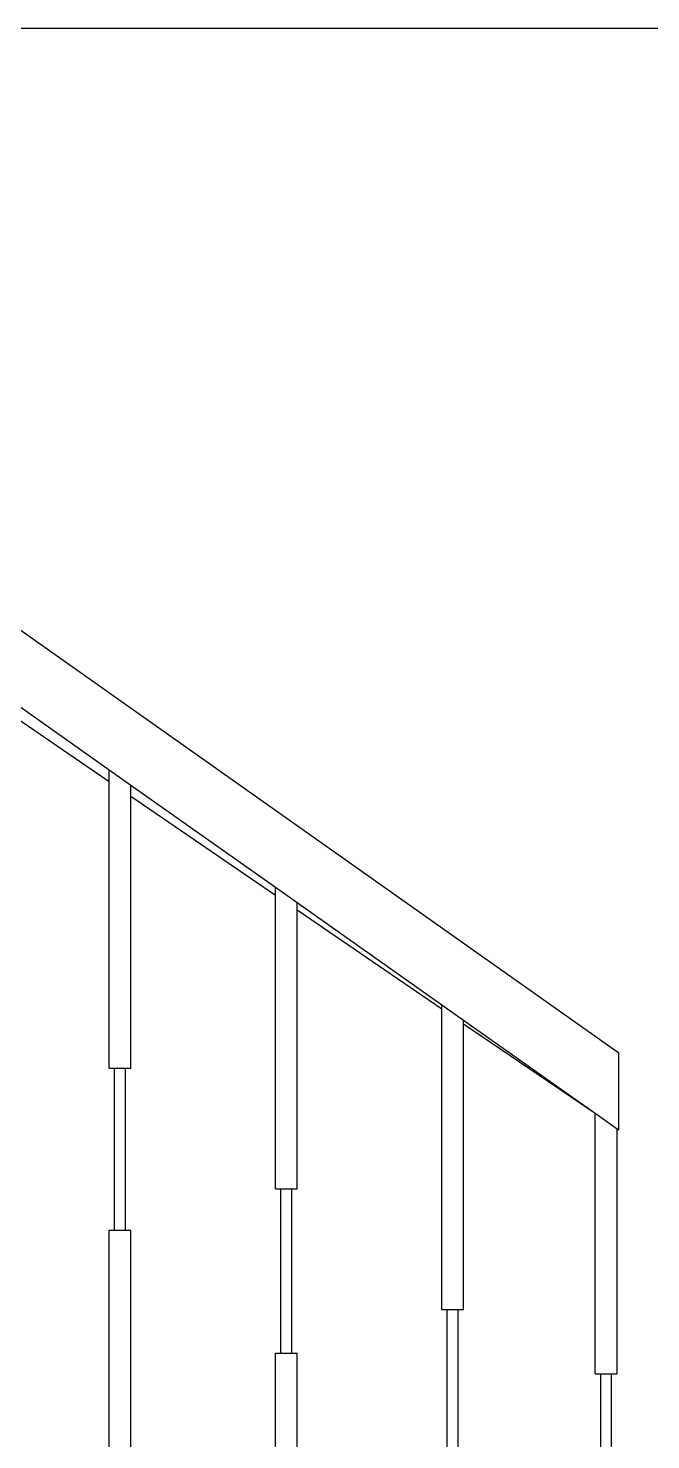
# Model space of a CAD drawing. Header units: millimetres. Extents: x 2232 to 85269, y -3593 to 5869.
# Drawn here: x 77080.1 to 77160.9, y 2472.5 to 2655.7 of the extents above; entities that cross this region are included whole.
import ezdxf

# ---------------------------------------------------------------- set-up
doc = ezdxf.new("R2010")
doc.units = ezdxf.units.MM
doc.layers.add('Standart', color=7, linetype='Continuous')

# ---------------------------------------------------------------- blocks, each defined once
blk = doc.blocks.new('IDE567Entity8343')
at = {"layer": 'Standart', "linetype": 'Continuous', "lineweight": -3}
h = blk.add_hatch(dxfattribs=at)
h.set_pattern_fill('ANSI33', color=171, scale=40, style=0)
h.set_pattern_definition([(45, (0, 0), (-7.07107, 7.07107), []), (45, (7.071, 0), (-7.07107, 7.07107), [5, -2.5])])
h.paths.add_polyline_path([(936, 566.67), (963, 566.67), (963, 550), (990, 550), (990, 533.33), (1017, 533.33), (1017, 516.67), (1044, 516.67), (1044, 500), (1071, 500), (1071, 483.33), (1098, 483.33), (1098, 466.67), (1125, 466.67), (1125, 435), (909, 568.33), (909, 583.33), (936, 583.33)])
blk = doc.blocks.new('IDE567Entity8744')
at = {"layer": 'Standart', "color": 134, "linetype": 'Continuous', "lineweight": -3}
blk.add_lwpolyline([(1122.65, 504.46), (1122.65, 523.35)], dxfattribs=at)
blk = doc.blocks.new('IDE567Entity8745')
at = {"layer": 'Standart', "color": 134, "linetype": 'Continuous', "lineweight": -3}
blk.add_lwpolyline([(1121.94, 523.35), (1121.94, 557.16)], dxfattribs=at)
blk = doc.blocks.new('IDE567Entity8748')
at = {"layer": 'Standart', "color": 134, "linetype": 'Continuous', "lineweight": -3}
blk.add_lwpolyline([(1124.06, 504.46), (1124.06, 523.35)], dxfattribs=at)
blk = doc.blocks.new('IDE567Entity8749')
at = {"layer": 'Standart', "color": 134, "linetype": 'Continuous', "lineweight": -3}
blk.add_lwpolyline([(1121.94, 523.35), (1122.65, 523.35)], dxfattribs=at)
blk = doc.blocks.new('IDE567Entity8750')
at = {"layer": 'Standart', "color": 134, "linetype": 'Continuous', "lineweight": -3}
blk.add_lwpolyline([(1124.77, 523.35), (1124.77, 555.16)], dxfattribs=at)
blk = doc.blocks.new('IDE567Entity8752')
at = {"layer": 'Standart', "color": 134, "linetype": 'Continuous', "lineweight": -3}
blk.add_lwpolyline([(1102.69, 510), (1102.69, 531.67)], dxfattribs=at)
blk = doc.blocks.new('IDE567Entity8753')
at = {"layer": 'Standart', "color": 134, "linetype": 'Continuous', "lineweight": -3}
blk.add_lwpolyline([(1101.99, 531.67), (1101.99, 570.72)], dxfattribs=at)
blk = doc.blocks.new('IDE567Entity8756')
at = {"layer": 'Standart', "color": 134, "linetype": 'Continuous', "lineweight": -3}
blk.add_lwpolyline([(1104.11, 510), (1104.11, 531.67)], dxfattribs=at)
blk = doc.blocks.new('IDE567Entity8757')
at = {"layer": 'Standart', "color": 134, "linetype": 'Continuous', "lineweight": -3}
blk.add_lwpolyline([(1101.99, 531.67), (1102.69, 531.67)], dxfattribs=at)
blk = doc.blocks.new('IDE567Entity8758')
at = {"layer": 'Standart', "color": 134, "linetype": 'Continuous', "lineweight": -3}
blk.add_lwpolyline([(1104.81, 531.67), (1104.81, 568.79)], dxfattribs=at)
blk = doc.blocks.new('IDE567Entity8759')
at = {"layer": 'Standart', "color": 134, "linetype": 'Continuous', "lineweight": -3}
blk.add_lwpolyline([(1080.39, 483.33), (1080.39, 526)], dxfattribs=at)
blk = doc.blocks.new('IDE567Entity8760')
at = {"layer": 'Standart', "color": 134, "linetype": 'Continuous', "lineweight": -3}
blk.add_lwpolyline([(1081.09, 526), (1081.09, 547.33)], dxfattribs=at)
blk = doc.blocks.new('IDE567Entity8761')
at = {"layer": 'Standart', "color": 134, "linetype": 'Continuous', "lineweight": -3}
blk.add_lwpolyline([(1080.39, 547.33), (1080.39, 585.48)], dxfattribs=at)
blk = doc.blocks.new('IDE567Entity8762')
at = {"layer": 'Standart', "color": 134, "linetype": 'Continuous', "lineweight": -3}
blk.add_lwpolyline([(1080.39, 526), (1081.09, 526)], dxfattribs=at)
blk = doc.blocks.new('IDE567Entity8763')
at = {"layer": 'Standart', "color": 134, "linetype": 'Continuous', "lineweight": -3}
blk.add_lwpolyline([(1083.21, 483.33), (1083.21, 526)], dxfattribs=at)
blk = doc.blocks.new('IDE567Entity8764')
at = {"layer": 'Standart', "color": 134, "linetype": 'Continuous', "lineweight": -3}
blk.add_lwpolyline([(1082.51, 526), (1082.51, 547.33)], dxfattribs=at)
blk = doc.blocks.new('IDE567Entity8765')
at = {"layer": 'Standart', "color": 134, "linetype": 'Continuous', "lineweight": -3}
blk.add_lwpolyline([(1080.39, 547.33), (1081.09, 547.33)], dxfattribs=at)
blk = doc.blocks.new('IDE567Entity8766')
at = {"layer": 'Standart', "color": 134, "linetype": 'Continuous', "lineweight": -3}
blk.add_lwpolyline([(1083.21, 547.33), (1083.21, 583.55)], dxfattribs=at)
blk = doc.blocks.new('IDE567Entity8767')
at = {"layer": 'Standart', "color": 134, "linetype": 'Continuous', "lineweight": -3}
blk.add_lwpolyline([(1058.79, 500), (1058.79, 542)], dxfattribs=at)
blk = doc.blocks.new('IDE567Entity8768')
at = {"layer": 'Standart', "color": 134, "linetype": 'Continuous', "lineweight": -3}
blk.add_lwpolyline([(1059.49, 542), (1059.49, 563)], dxfattribs=at)
blk = doc.blocks.new('IDE567Entity8769')
at = {"layer": 'Standart', "color": 134, "linetype": 'Continuous', "lineweight": -3}
blk.add_lwpolyline([(1058.79, 563), (1058.79, 600.24)], dxfattribs=at)
blk = doc.blocks.new('IDE567Entity8770')
at = {"layer": 'Standart', "color": 134, "linetype": 'Continuous', "lineweight": -3}
blk.add_lwpolyline([(1058.79, 542), (1059.49, 542)], dxfattribs=at)
blk = doc.blocks.new('IDE567Entity8771')
at = {"layer": 'Standart', "color": 134, "linetype": 'Continuous', "lineweight": -3}
blk.add_lwpolyline([(1061.61, 500), (1061.61, 542)], dxfattribs=at)
blk = doc.blocks.new('IDE567Entity8772')
at = {"layer": 'Standart', "color": 134, "linetype": 'Continuous', "lineweight": -3}
blk.add_lwpolyline([(1060.91, 542), (1060.91, 563)], dxfattribs=at)
blk = doc.blocks.new('IDE567Entity8773')
at = {"layer": 'Standart', "color": 134, "linetype": 'Continuous', "lineweight": -3}
blk.add_lwpolyline([(1058.79, 563), (1059.49, 563)], dxfattribs=at)
blk = doc.blocks.new('IDE567Entity8774')
at = {"layer": 'Standart', "color": 134, "linetype": 'Continuous', "lineweight": -3}
blk.add_lwpolyline([(1061.61, 563), (1061.61, 598.31)], dxfattribs=at)
blk = doc.blocks.new('IDE567Entity8842')
at = {"layer": 'Standart', "color": 134, "linetype": 'Continuous', "lineweight": -3}
blk.add_lwpolyline([(1040.01, 613.07), (1058.79, 600.24)], dxfattribs=at)
blk = doc.blocks.new('IDE567Entity8843')
at = {"layer": 'Standart', "color": 134, "linetype": 'Continuous', "lineweight": -3}
blk.add_lwpolyline([(1061.61, 598.31), (1080.39, 585.48)], dxfattribs=at)
blk = doc.blocks.new('IDE567Entity8844')
at = {"layer": 'Standart', "color": 134, "linetype": 'Continuous', "lineweight": -3}
blk.add_lwpolyline([(1083.21, 583.55), (1101.99, 570.72)], dxfattribs=at)
blk = doc.blocks.new('IDE567Entity8845')
at = {"layer": 'Standart', "color": 134, "linetype": 'Continuous', "lineweight": -3}
blk.add_lwpolyline([(1104.81, 568.79), (1121.94, 557.16)], dxfattribs=at)
blk = doc.blocks.new('IDE567Entity8847')
at = {"layer": 'Standart', "color": 134, "linetype": 'Continuous', "lineweight": -3}
blk.add_lwpolyline([(1125, 555), (1125, 565)], dxfattribs=at)
blk = doc.blocks.new('IDE567Entity10278')
at = {"layer": 'Standart', "color": 159, "linetype": 'Continuous', "lineweight": -3}
blk.add_lwpolyline([(1015, 698), (1313, 698)], dxfattribs=at)
blk = doc.blocks.new('IDE567Entity10281')
at = {"layer": 'Standart', "color": 134, "linetype": 'Continuous', "lineweight": -3}
blk.add_lwpolyline([(1122.65, 523.35), (1124.06, 523.35)], dxfattribs=at)
blk = doc.blocks.new('IDE567Entity10282')
at = {"layer": 'Standart', "color": 134, "linetype": 'Continuous', "lineweight": -3}
blk.add_lwpolyline([(1124.06, 523.35), (1124.77, 523.35)], dxfattribs=at)
blk = doc.blocks.new('IDE567Entity10283')
at = {"layer": 'Standart', "color": 134, "linetype": 'Continuous', "lineweight": -3}
blk.add_lwpolyline([(1101.99, 570.72), (1101.99, 571.25)], dxfattribs=at)
blk = doc.blocks.new('IDE567Entity10286')
at = {"layer": 'Standart', "color": 134, "linetype": 'Continuous', "lineweight": -3}
blk.add_lwpolyline([(1102.69, 531.67), (1104.11, 531.67)], dxfattribs=at)
blk = doc.blocks.new('IDE567Entity10287')
at = {"layer": 'Standart', "color": 134, "linetype": 'Continuous', "lineweight": -3}
blk.add_lwpolyline([(1104.11, 531.67), (1104.81, 531.67)], dxfattribs=at)
blk = doc.blocks.new('IDE567Entity10288')
at = {"layer": 'Standart', "color": 134, "linetype": 'Continuous', "lineweight": -3}
blk.add_lwpolyline([(1104.81, 568.79), (1104.81, 569.25)], dxfattribs=at)
blk = doc.blocks.new('IDE567Entity10289')
at = {"layer": 'Standart', "color": 134, "linetype": 'Continuous', "lineweight": -3}
blk.add_lwpolyline([(1080.39, 585.48), (1080.39, 586.5)], dxfattribs=at)
blk = doc.blocks.new('IDE567Entity10290')
at = {"layer": 'Standart', "color": 134, "linetype": 'Continuous', "lineweight": -3}
blk.add_lwpolyline([(1081.09, 526), (1082.51, 526)], dxfattribs=at)
blk = doc.blocks.new('IDE567Entity10291')
at = {"layer": 'Standart', "color": 134, "linetype": 'Continuous', "lineweight": -3}
blk.add_lwpolyline([(1082.51, 526), (1083.21, 526)], dxfattribs=at)
blk = doc.blocks.new('IDE567Entity10292')
at = {"layer": 'Standart', "color": 134, "linetype": 'Continuous', "lineweight": -3}
blk.add_lwpolyline([(1081.09, 547.33), (1082.51, 547.33)], dxfattribs=at)
blk = doc.blocks.new('IDE567Entity10293')
at = {"layer": 'Standart', "color": 134, "linetype": 'Continuous', "lineweight": -3}
blk.add_lwpolyline([(1082.51, 547.33), (1083.21, 547.33)], dxfattribs=at)
blk = doc.blocks.new('IDE567Entity10294')
at = {"layer": 'Standart', "color": 134, "linetype": 'Continuous', "lineweight": -3}
blk.add_lwpolyline([(1083.21, 583.55), (1083.21, 584.5)], dxfattribs=at)
blk = doc.blocks.new('IDE567Entity10295')
at = {"layer": 'Standart', "color": 134, "linetype": 'Continuous', "lineweight": -3}
blk.add_lwpolyline([(1058.79, 600.24), (1058.79, 601.75)], dxfattribs=at)
blk = doc.blocks.new('IDE567Entity10296')
at = {"layer": 'Standart', "color": 134, "linetype": 'Continuous', "lineweight": -3}
blk.add_lwpolyline([(1059.49, 542), (1060.91, 542)], dxfattribs=at)
blk = doc.blocks.new('IDE567Entity10297')
at = {"layer": 'Standart', "color": 134, "linetype": 'Continuous', "lineweight": -3}
blk.add_lwpolyline([(1060.91, 542), (1061.61, 542)], dxfattribs=at)
blk = doc.blocks.new('IDE567Entity10298')
at = {"layer": 'Standart', "color": 134, "linetype": 'Continuous', "lineweight": -3}
blk.add_lwpolyline([(1059.49, 563), (1060.91, 563)], dxfattribs=at)
blk = doc.blocks.new('IDE567Entity10299')
at = {"layer": 'Standart', "color": 134, "linetype": 'Continuous', "lineweight": -3}
blk.add_lwpolyline([(1060.91, 563), (1061.61, 563)], dxfattribs=at)
blk = doc.blocks.new('IDE567Entity10300')
at = {"layer": 'Standart', "color": 134, "linetype": 'Continuous', "lineweight": -3}
blk.add_lwpolyline([(1061.61, 598.31), (1061.61, 599.75)], dxfattribs=at)
blk = doc.blocks.new('IDE567Entity10355')
at = {"layer": 'Standart', "color": 134, "linetype": 'Continuous', "lineweight": -3}
blk.add_lwpolyline([(1040.01, 615), (1058.79, 601.75)], dxfattribs=at)
blk = doc.blocks.new('IDE567Entity10356')
at = {"layer": 'Standart', "color": 134, "linetype": 'Continuous', "lineweight": -3}
blk.add_lwpolyline([(1058.79, 601.75), (1061.61, 599.75)], dxfattribs=at)
blk = doc.blocks.new('IDE567Entity10357')
at = {"layer": 'Standart', "color": 134, "linetype": 'Continuous', "lineweight": -3}
blk.add_lwpolyline([(1061.61, 599.75), (1080.39, 586.5)], dxfattribs=at)
blk = doc.blocks.new('IDE567Entity10358')
at = {"layer": 'Standart', "color": 134, "linetype": 'Continuous', "lineweight": -3}
blk.add_lwpolyline([(1080.39, 586.5), (1083.21, 584.5)], dxfattribs=at)
blk = doc.blocks.new('IDE567Entity10359')
at = {"layer": 'Standart', "color": 134, "linetype": 'Continuous', "lineweight": -3}
blk.add_lwpolyline([(1083.21, 584.5), (1101.99, 571.25)], dxfattribs=at)
blk = doc.blocks.new('IDE567Entity10360')
at = {"layer": 'Standart', "color": 134, "linetype": 'Continuous', "lineweight": -3}
blk.add_lwpolyline([(1101.99, 571.25), (1104.81, 569.25)], dxfattribs=at)
blk = doc.blocks.new('IDE567Entity10361')
at = {"layer": 'Standart', "color": 134, "linetype": 'Continuous', "lineweight": -3}
blk.add_lwpolyline([(1104.81, 569.25), (1121.94, 557.16)], dxfattribs=at)
blk = doc.blocks.new('IDE567Entity10362')
at = {"layer": 'Standart', "color": 134, "linetype": 'Continuous', "lineweight": -3}
blk.add_lwpolyline([(1121.94, 557.16), (1124.77, 555.16)], dxfattribs=at)
blk = doc.blocks.new('IDE567Entity10363')
at = {"layer": 'Standart', "color": 134, "linetype": 'Continuous', "lineweight": -3}
blk.add_lwpolyline([(1124.77, 555.16), (1125, 555)], dxfattribs=at)
blk = doc.blocks.new('IDE567Entity10367')
at = {"layer": 'Standart', "color": 134, "linetype": 'Continuous', "lineweight": -3}
blk.add_lwpolyline([(1015, 642.66), (1125, 565)], dxfattribs=at)

msp = doc.modelspace()

# ---------------------------------------------------------------- block references
at = {"layer": 'Standart'}
for name in ['IDE567Entity10278', 'IDE567Entity10367', 'IDE567Entity10355', 'IDE567Entity8842', 'IDE567Entity10295', 'IDE567Entity10356', 'IDE567Entity8769', 'IDE567Entity10300', 'IDE567Entity10357', 'IDE567Entity8774', 'IDE567Entity8843', 'IDE567Entity10289', 'IDE567Entity10358', 'IDE567Entity8761', 'IDE567Entity10294', 'IDE567Entity10359', 'IDE567Entity8766', 'IDE567Entity8844', 'IDE567Entity8343', 'IDE567Entity10283', 'IDE567Entity10360', 'IDE567Entity8753', 'IDE567Entity10288', 'IDE567Entity10361', 'IDE567Entity8758', 'IDE567Entity8845', 'IDE567Entity8847', 'IDE567Entity8773', 'IDE567Entity8768', 'IDE567Entity10298', 'IDE567Entity8772', 'IDE567Entity10299', 'IDE567Entity8745', 'IDE567Entity10362', 'IDE567Entity8750', 'IDE567Entity10363', 'IDE567Entity8765', 'IDE567Entity8760', 'IDE567Entity10292', 'IDE567Entity8764', 'IDE567Entity10293', 'IDE567Entity8767', 'IDE567Entity8770', 'IDE567Entity10296', 'IDE567Entity10297', 'IDE567Entity8771', 'IDE567Entity8757', 'IDE567Entity8752', 'IDE567Entity10286', 'IDE567Entity8756', 'IDE567Entity10287', 'IDE567Entity8759', 'IDE567Entity8762', 'IDE567Entity10290', 'IDE567Entity10291', 'IDE567Entity8763', 'IDE567Entity8749', 'IDE567Entity8744', 'IDE567Entity10281', 'IDE567Entity8748', 'IDE567Entity10282']:
    msp.add_blockref(name, (76031.79, 1957.74), dxfattribs=at)

doc.saveas('drawing.dxf')
